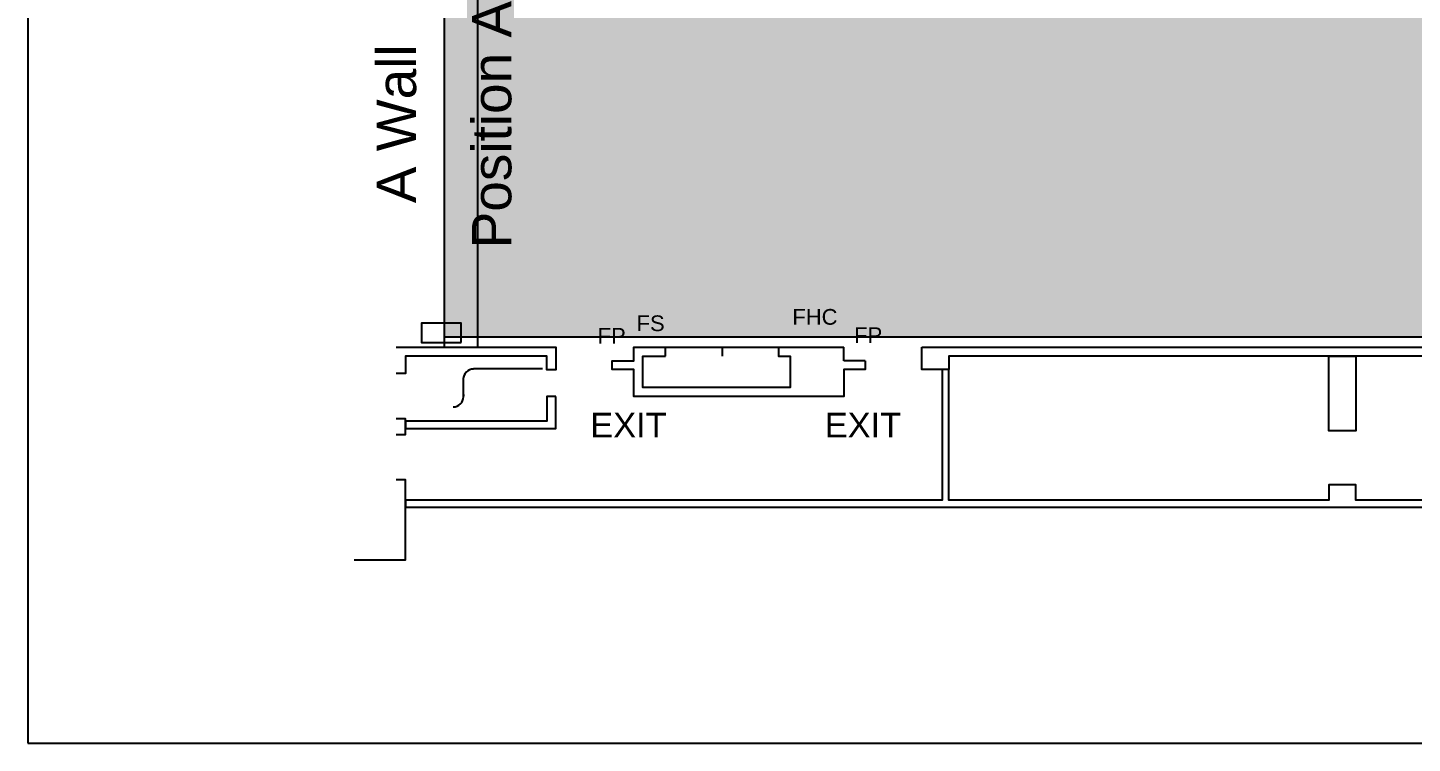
# Model space of a CAD drawing. Header units: feet. Extents: x 280 to 544, y 563 to 815.
# Drawn here: x 279.9 to 381.9, y 562.8 to 615.5 of the extents above; entities that cross this region are included whole.
import ezdxf
from ezdxf.enums import TextEntityAlignment as Align

# ---------------------------------------------------------------- set-up
doc = ezdxf.new("R2010")
doc.units = ezdxf.units.FT
doc.header["$MEASUREMENT"] = 0
for name, color, linetype in [('Background', 7, 'Continuous'), ('Border', 7, 'Continuous'), ('Building', 7, 'Continuous')]:
    doc.layers.add(name, color=color, linetype=linetype)
doc.styles.add('Arial', font='Arial.ttf')

msp = doc.modelspace()

# ---------------------------------------------------------------- hatches: boundary and pattern name
at = {"layer": 'Background', "lineweight": 0, "true_color": 0xe6e6e6, "transparency": 33554687}
h = msp.add_hatch(color=254, dxfattribs=at)
h.dxf.hatch_style = 1
h.paths.add_polyline_path([(491.79, 760.88), (310.54, 760.88), (310.54, 592.71), (491.79, 592.71)])

# ---------------------------------------------------------------- linework, layer by layer
at = {"layer": 'Background', "color": 254, "lineweight": 0, "true_color": 0xe6e6e6, "transparency": 33554687}
msp.add_lwpolyline([(491.79, 760.88), (310.54, 760.88), (310.54, 592.71), (491.79, 592.71)], close=True, dxfattribs=at)
at = {"layer": 'Background', "color": 254, "lineweight": 25, "true_color": 0xe6e6e6}
msp.add_lwpolyline([(491.79, 760.88), (310.54, 760.88), (310.54, 592.71), (491.79, 592.71)], close=True, dxfattribs=at)
at = {"layer": 'Border', "color": 18, "lineweight": 25, "true_color": 0x000000}
msp.add_lwpolyline([(279.85, 562.76), (543.85, 562.76), (543.85, 814.76), (279.85, 814.76)], close=True, dxfattribs=at)
at = {"layer": 'Building', "color": 18, "lineweight": 25, "true_color": 0x000000}
for points in [[(310.54, 760.88), (310.54, 591.97)], [(313.01, 624.96), (313.01, 591.96)], [(307.02, 591.96), (318.77, 591.96), (318.77, 590.29), (318.11, 590.29), (318.11, 591.3), (307.69, 591.3), (307.69, 590.01), (307.02, 590.01)], [(345.75, 591.96), (388.11, 591.96), (388.11, 591.3), (347.75, 591.3), (347.75, 590.3), (347.25, 590.3), (347.25, 580.67), (307.69, 580.67), (307.69, 580.17), (393.34, 580.17), (393.34, 572.64), (505.45, 572.64), (505.45, 582.4), (504.29, 582.4), (504.29, 582.06), (499.61, 582.06), (499.61, 581.56)], [(341.59, 590.96), (341.59, 590.3), (340, 590.3), (340, 588.32), (324.53, 588.32), (324.53, 590.3), (322.94, 590.3), (322.94, 590.96), (324.53, 590.96), (324.53, 591.96), (326.86, 591.96)], [(331.03, 591.96), (331.03, 591.3)], [(335.2, 591.96), (340, 591.96)], [(340, 590.96), (340, 591.96)], [(434.46, 579.5), (438.79, 579.5), (438.79, 580), (433.96, 580), (433.96, 573.64), (394.34, 573.64), (394.34, 580.67), (377.75, 580.67), (377.75, 581.82), (375.75, 581.82), (375.75, 580.67), (347.75, 580.67), (347.75, 590.3), (345.75, 590.3), (345.75, 591.96)], [(341.59, 590.96), (340, 590.96)], [(317.8, 590.35), (312.7, 590.35)], [(311.97, 588.3), (311.97, 589.7)], [(311.97, 588.47), (311.97, 588.34)], [(307.02, 585.52), (307.69, 585.52), (307.69, 586.68), (307.02, 586.68)], [(303.91, 576.28), (307.69, 576.28), (307.69, 582.18), (307.02, 582.18)]]:
    msp.add_lwpolyline(points, dxfattribs=at)
for points in [[(311.81, 592.29), (311.81, 593.72), (308.88, 593.72), (308.88, 592.29)], [(326.86, 591.3), (326.86, 591.96), (335.2, 591.96), (335.2, 591.3), (336.06, 591.3), (336.06, 588.98), (325.2, 588.98), (325.2, 591.3)], [(377.75, 591.3), (377.75, 585.8), (375.75, 585.8), (375.75, 591.3)], [(318.77, 588.32), (318.11, 588.32), (318.11, 586.51), (307.69, 586.51), (307.69, 585.96), (318.77, 585.96), (318.77, 588.32)]]:
    msp.add_lwpolyline(points, close=True, dxfattribs=at)
for centre, start, end in [((312.71, 589.59), 90, 180), ((311.22, 588.3), -90, 0)]:
    msp.add_arc(centre, 0.75, start, end, dxfattribs=at)

# ---------------------------------------------------------------- texts
at = {"layer": 'Building', "color": 18, "true_color": 0x000000, "style": 'Arial'}
for s, p in [('Position A', (312.6, 599.24)), ('A Wall', (305.58, 602.57))]:
    msp.add_text(s, height=2.9, rotation=90, dxfattribs=at).set_placement(p, align=Align.TOP_LEFT)
for s, height, p in [('FS', 1.16, (324.73, 594.3)), ('FHC', 1.16, (336.21, 594.77)), ('FP', 1.16, (321.86, 593.37)), ('FP', 1.16, (340.77, 593.42)), ('EXIT', 1.812, (321.32, 587.12)), ('EXIT', 1.812, (338.6, 587.12))]:
    msp.add_text(s, height=height, dxfattribs=at).set_placement(p, align=Align.TOP_LEFT)

doc.saveas('drawing.dxf')
